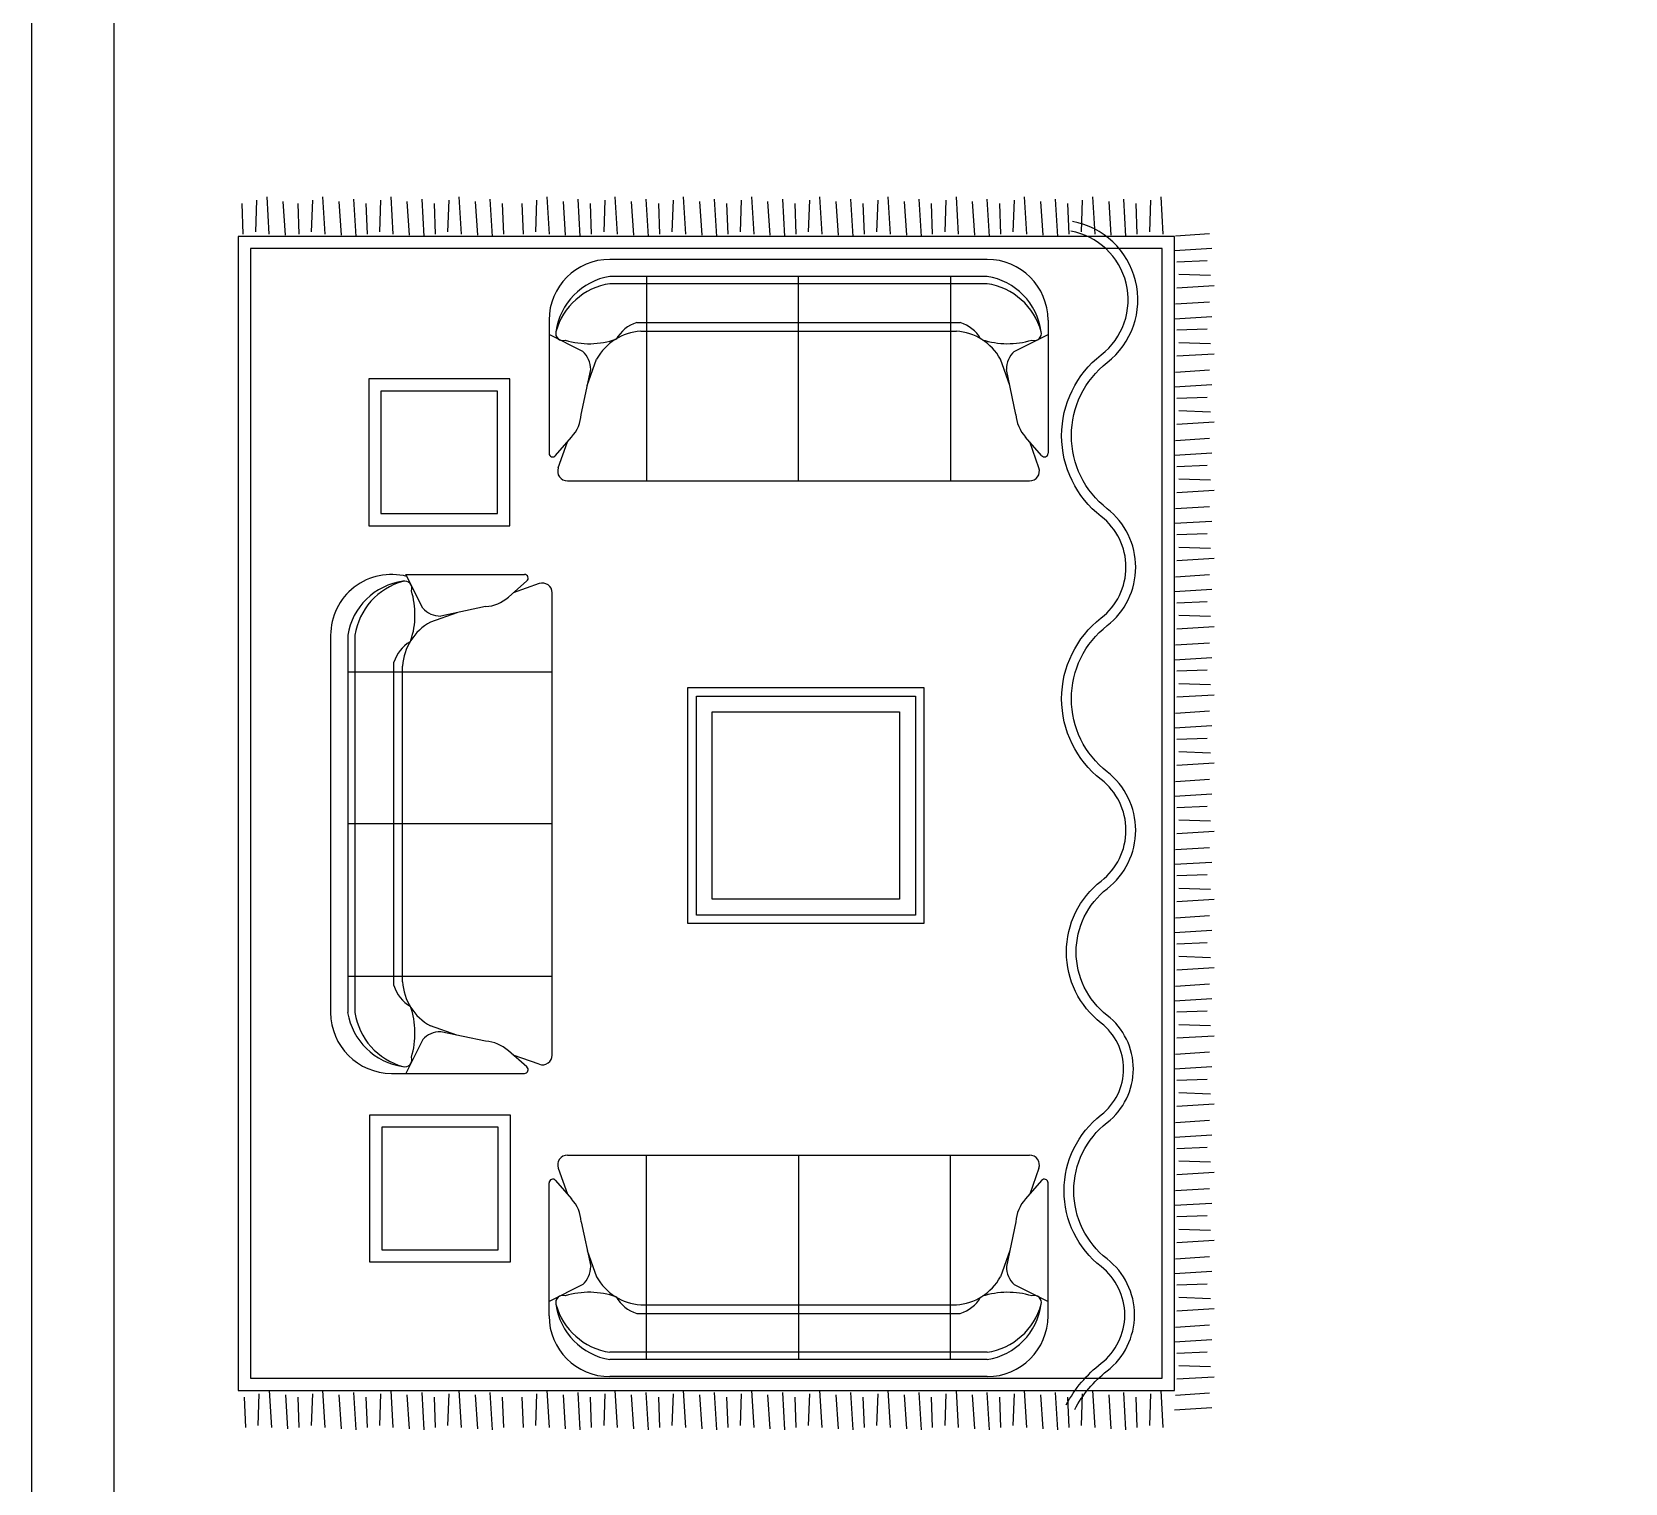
# Model space of a CAD drawing. Header units: inches. Extents: x 2.2 to 44.7, y 13.7 to 38.5.
# Drawn here: x 23.67 to 30.22, y 24.26 to 30.22 of the extents above; entities that cross this region are included whole.
import ezdxf

# ---------------------------------------------------------------- set-up
doc = ezdxf.new("R2010")
doc.units = ezdxf.units.IN
doc.header["$MEASUREMENT"] = 0
for name, color, linetype in [('02', 2, 'Continuous'), ('4', 4, 'Continuous'), ('kadrbm', 4, 'Continuous')]:
    doc.layers.add(name, color=color, linetype=linetype)

# ---------------------------------------------------------------- blocks, each defined once
blk = doc.blocks.new('kadrbm')
at = {"layer": 'kadrbm', "color": 4}
blk.add_lwpolyline([(0, 0), (0, 24.7972), (21, 24.7972), (21, 0), (0, 0)], close=True, dxfattribs=at)
blk.add_lwpolyline([(20.6631, 0.3257), (20.6631, 24.4603), (0.3369, 24.4603), (0.3369, 0.3257), (20.6631, 0.3257)], dxfattribs=at)

msp = doc.modelspace()

# ---------------------------------------------------------------- linework, layer by layer
at = {"layer": '02'}
for p, q in [((24.5907, 29.4009), (24.5954, 29.5309)), ((24.6464, 29.3916), (24.6371, 29.5449)), ((24.7131, 29.387), (24.7038, 29.5263)), ((24.8201, 29.4009), (24.8247, 29.5309)), ((24.8758, 29.3916), (24.8665, 29.5449)), ((24.9425, 29.387), (24.9332, 29.5263)), ((25.0029, 29.3823), (24.9936, 29.5356)), ((25.1003, 29.4009), (25.105, 29.5309)), ((25.156, 29.3916), (25.1468, 29.5449)), ((25.2228, 29.387), (25.2135, 29.5263)), ((25.2831, 29.3823), (25.2738, 29.5356)), ((25.3806, 29.4009), (25.3852, 29.5309)), ((25.4363, 29.3916), (25.427, 29.5449)), ((25.503, 29.387), (25.4937, 29.5263)), ((25.5633, 29.3823), (25.554, 29.5356)), ((25.7415, 29.4009), (25.7461, 29.5309)), ((25.7972, 29.3916), (25.7879, 29.5449)), ((25.8639, 29.387), (25.8546, 29.5263)), ((25.9242, 29.3823), (25.915, 29.5356)), ((26.0217, 29.4009), (26.0264, 29.5309)), ((26.0774, 29.3916), (26.0681, 29.5449)), ((26.1441, 29.387), (26.1348, 29.5263)), ((26.2045, 29.3823), (26.1952, 29.5356)), ((26.3019, 29.4009), (26.3066, 29.5309)), ((26.3576, 29.3916), (26.3484, 29.5449)), ((26.4244, 29.387), (26.4151, 29.5263)), ((26.4847, 29.3823), (26.4754, 29.5356)), ((26.5822, 29.4009), (26.5868, 29.5309)), ((26.6379, 29.3916), (26.6286, 29.5449)), ((26.7046, 29.387), (26.6953, 29.5263)), ((26.7649, 29.3823), (26.7556, 29.5356)), ((26.8624, 29.4009), (26.867, 29.5309)), ((26.9181, 29.3916), (26.9088, 29.5449)), ((26.9848, 29.387), (26.9755, 29.5263)), ((27.0452, 29.3823), (27.0359, 29.5356)), ((27.1426, 29.4009), (27.1473, 29.5309)), ((27.1983, 29.3916), (27.189, 29.5449)), ((27.2651, 29.387), (27.2558, 29.5263)), ((27.3254, 29.3823), (27.3161, 29.5356)), ((27.4229, 29.4009), (27.4275, 29.5309)), ((27.4786, 29.3916), (27.4693, 29.5449)), ((27.5453, 29.387), (27.536, 29.5263)), ((27.6056, 29.3823), (27.5963, 29.5356)), ((27.7031, 29.4009), (27.7077, 29.5309)), ((27.7588, 29.3916), (27.7495, 29.5449)), ((27.8255, 29.387), (27.8162, 29.5263)), ((27.8859, 29.3823), (27.8766, 29.5356)), ((27.9833, 29.4009), (27.988, 29.5309)), ((28.039, 29.3916), (28.0297, 29.5449)), ((28.1057, 29.387), (28.0965, 29.5263)), ((28.1661, 29.3823), (28.1568, 29.5356)), ((28.2636, 29.4009), (28.2682, 29.5309)), ((28.3193, 29.3916), (28.31, 29.5449)), ((24.5397, 29.3916), (24.535, 29.517)), ((24.769, 29.3916), (24.7644, 29.517)), ((25.0493, 29.3916), (25.0446, 29.517)), ((25.3295, 29.3916), (25.3249, 29.517)), ((25.6097, 29.3916), (25.6051, 29.517)), ((25.6904, 29.3916), (25.6858, 29.517)), ((25.9707, 29.3916), (25.966, 29.517)), ((26.2509, 29.3916), (26.2462, 29.517)), ((26.5311, 29.3916), (26.5265, 29.517)), ((26.8113, 29.3916), (26.8067, 29.517)), ((27.0916, 29.3916), (27.0869, 29.517)), ((27.3718, 29.3916), (27.3672, 29.517)), ((27.652, 29.3916), (27.6474, 29.517)), ((27.9323, 29.3916), (27.9276, 29.517)), ((28.2125, 29.3916), (28.2079, 29.517)), ((28.37, 29.3848), (28.5093, 29.3941)), ((28.3653, 29.3244), (28.5186, 29.3337)), ((27.5958, 29.2879), (26.0458, 29.2879)), ((28.3746, 29.278), (28.5, 29.2827)), ((27.5958, 29.2179), (26.0458, 29.2179)), ((26.1958, 29.2179), (26.1958, 28.3779)), ((26.8208, 28.3779), (26.8208, 29.2179)), ((27.4458, 29.2179), (27.4458, 28.3779)), ((28.3839, 29.227), (28.514, 29.2223)), ((27.5958, 29.1879), (26.0458, 29.1879)), ((28.3746, 29.1713), (28.5279, 29.1805)), ((28.37, 29.1045), (28.5093, 29.1138)), ((25.7958, 29.0379), (25.7958, 28.4913)), ((26.1566, 29.0279), (27.485, 29.0279)), ((27.8458, 29.0379), (27.8458, 28.4913)), ((28.3653, 29.0442), (28.5186, 29.0535)), ((28.3746, 28.9978), (28.5, 29.0024)), ((25.9345, 28.9095), (25.7958, 28.9791)), ((25.7958, 28.9779), (25.7967, 28.9779)), ((26.1724, 28.9927), (27.4692, 28.9927)), ((27.7071, 28.9095), (27.8458, 28.9791)), ((28.3839, 28.9467), (28.514, 28.9421)), ((25.953, 28.7693), (25.9913, 28.8779)), ((27.6886, 28.7693), (27.6502, 28.8779)), ((28.3746, 28.891), (28.5279, 28.9003)), ((25.9281, 28.6511), (25.9669, 28.8358)), ((27.7134, 28.6511), (27.6746, 28.8358)), ((28.37, 28.8243), (28.5093, 28.8336)), ((28.3653, 28.764), (28.5186, 28.7733)), ((28.3746, 28.7176), (28.5, 28.7222)), ((28.3746, 28.6108), (28.5279, 28.6201)), ((28.3839, 28.6665), (28.514, 28.6619)), ((25.8225, 28.482), (25.8887, 28.5578)), ((27.819, 28.482), (27.7529, 28.5578)), ((28.37, 28.5441), (28.5093, 28.5534)), ((25.8334, 28.4312), (25.871, 28.5375)), ((27.8081, 28.4312), (27.7706, 28.5375)), ((28.3653, 28.4837), (28.5186, 28.493)), ((28.3746, 28.4373), (28.5, 28.442)), ((25.8711, 28.3779), (27.7704, 28.3779)), ((28.3839, 28.3863), (28.514, 28.3816)), ((28.3746, 28.3306), (28.5279, 28.3399)), ((28.37, 28.2639), (28.5093, 28.2731)), ((28.3653, 28.2035), (28.5186, 28.2128)), ((28.3746, 28.1571), (28.5, 28.1617)), ((28.3839, 28.106), (28.514, 28.1014)), ((28.3746, 28.0503), (28.5279, 28.0596)), ((25.2072, 27.9932), (25.695, 27.9932)), ((25.2768, 27.8545), (25.2072, 27.9932)), ((25.7043, 27.9665), (25.6286, 27.9003)), ((25.7551, 27.9556), (25.6488, 27.918)), ((28.37, 27.9836), (28.5093, 27.9929)), ((25.8084, 26.0186), (25.8084, 27.9179)), ((28.3653, 27.9233), (28.5186, 27.9326)), ((25.417, 27.8361), (25.3084, 27.7977)), ((25.5352, 27.8609), (25.3505, 27.8221)), ((28.3746, 27.8769), (28.5, 27.8815)), ((28.3839, 27.8258), (28.514, 27.8212)), ((28.3746, 27.7701), (28.5279, 27.7794)), ((24.8984, 27.7432), (24.8984, 26.1932)), ((24.9684, 27.7432), (24.9684, 26.1932)), ((24.9984, 27.7432), (24.9984, 26.1932)), ((28.37, 27.7034), (28.5093, 27.7127)), ((25.1584, 26.3041), (25.1584, 27.6324)), ((28.3653, 27.643), (28.5186, 27.6523)), ((24.9684, 27.5932), (25.8084, 27.5932)), ((25.1936, 26.3199), (25.1936, 27.6166)), ((28.3746, 27.5966), (28.5, 27.6013)), ((28.3746, 27.4899), (28.5279, 27.4992)), ((28.3839, 27.5456), (28.514, 27.5409)), ((28.37, 27.4232), (28.5093, 27.4324)), ((28.3653, 27.3628), (28.5186, 27.3721)), ((28.3746, 27.3164), (28.5, 27.321)), ((28.3839, 27.2653), (28.514, 27.2607)), ((28.3746, 27.2097), (28.5279, 27.2189)), ((28.37, 27.1429), (28.5093, 27.1522)), ((28.3653, 27.0826), (28.5186, 27.0919)), ((28.3746, 27.0362), (28.5, 27.0408)), ((28.3839, 26.9851), (28.514, 26.9805)), ((25.8084, 26.9682), (24.9684, 26.9682)), ((28.3746, 26.9294), (28.5279, 26.9387)), ((28.37, 26.8627), (28.5093, 26.872)), ((28.3653, 26.8024), (28.5186, 26.8116)), ((28.3746, 26.7559), (28.5, 26.7606)), ((28.3746, 26.6492), (28.5279, 26.6585)), ((28.3839, 26.7049), (28.514, 26.7002)), ((28.37, 26.5825), (28.5093, 26.5918)), ((28.3653, 26.5221), (28.5186, 26.5314)), ((28.3746, 26.4757), (28.5, 26.4804)), ((28.3839, 26.4247), (28.514, 26.42)), ((24.9684, 26.3432), (25.8084, 26.3432)), ((28.3746, 26.369), (28.5279, 26.3782)), ((28.3653, 26.2419), (28.5186, 26.2512)), ((28.37, 26.3022), (28.5093, 26.3115)), ((28.3746, 26.1955), (28.5, 26.2001)), ((25.417, 26.1004), (25.3084, 26.1388)), ((28.3839, 26.1444), (28.514, 26.1398)), ((25.2768, 26.0819), (25.2072, 25.9432)), ((25.5352, 26.0756), (25.3505, 26.1144)), ((28.3746, 26.0887), (28.5279, 26.098)), ((25.7043, 25.97), (25.6286, 26.0362)), ((25.7551, 25.9809), (25.6488, 26.0185)), ((28.37, 26.022), (28.5093, 26.0313)), ((25.1484, 25.9432), (25.695, 25.9432)), ((25.2084, 25.9432), (25.2084, 25.9441)), ((28.3653, 25.9617), (28.5186, 25.971)), ((28.3746, 25.9153), (28.5, 25.9199)), ((28.3839, 25.8642), (28.514, 25.8596)), ((28.3746, 25.8085), (28.5279, 25.8178)), ((28.37, 25.7418), (28.5093, 25.7511)), ((28.3653, 25.6814), (28.5186, 25.6907)), ((25.8711, 25.6072), (27.7704, 25.6072)), ((26.1958, 24.7672), (26.1958, 25.6072)), ((26.8208, 25.6072), (26.8208, 24.7672)), ((27.4458, 24.7672), (27.4458, 25.6072)), ((28.3746, 25.635), (28.5, 25.6397)), ((25.8334, 25.5538), (25.871, 25.4476)), ((27.8081, 25.5538), (27.7706, 25.4476)), ((28.3746, 25.5283), (28.5279, 25.5376)), ((28.3839, 25.584), (28.514, 25.5793)), ((25.7958, 24.9472), (25.7958, 25.4937)), ((25.8225, 25.5031), (25.8887, 25.4273)), ((27.819, 25.5031), (27.7529, 25.4273)), ((27.8458, 24.9472), (27.8458, 25.4937)), ((28.37, 25.4615), (28.5093, 25.4708)), ((28.3653, 25.4012), (28.5186, 25.4105)), ((25.9281, 25.3339), (25.9669, 25.1493)), ((27.7134, 25.3339), (27.6746, 25.1493)), ((28.3746, 25.3548), (28.5, 25.3594)), ((28.3839, 25.3037), (28.514, 25.2991)), ((25.953, 25.2157), (25.9913, 25.1072)), ((27.6886, 25.2157), (27.6502, 25.1072)), ((28.3746, 25.248), (28.5279, 25.2573)), ((28.37, 25.1813), (28.5093, 25.1906)), ((25.9345, 25.0755), (25.7958, 25.006)), ((27.7071, 25.0755), (27.8458, 25.006)), ((28.3653, 25.121), (28.5186, 25.1303)), ((28.3746, 25.0746), (28.5, 25.0792)), ((25.7958, 25.0072), (25.7967, 25.0072)), ((28.3839, 25.0235), (28.514, 25.0189)), ((26.1566, 24.9572), (27.485, 24.9572)), ((26.1724, 24.9924), (27.4692, 24.9924)), ((28.3746, 24.9678), (28.5279, 24.9771)), ((28.37, 24.9011), (28.5093, 24.9104)), ((28.3653, 24.8407), (28.5186, 24.85)), ((27.5958, 24.7972), (26.0458, 24.7972)), ((27.5958, 24.7672), (26.0458, 24.7672)), ((28.3746, 24.7943), (28.5, 24.799)), ((27.5958, 24.6972), (26.0458, 24.6972)), ((28.3746, 24.6876), (28.5279, 24.6969)), ((28.3839, 24.7433), (28.514, 24.7386)), ((24.5495, 24.4876), (24.5448, 24.613)), ((24.6005, 24.4969), (24.6052, 24.6269)), ((24.6562, 24.4876), (24.647, 24.6409)), ((24.723, 24.4829), (24.7137, 24.6223)), ((24.769, 24.4876), (24.7644, 24.613)), ((24.8201, 24.4969), (24.8247, 24.6269)), ((24.8758, 24.4876), (24.8665, 24.6409)), ((24.9425, 24.4829), (24.9332, 24.6223)), ((25.0029, 24.4783), (24.9936, 24.6316)), ((25.0493, 24.4876), (25.0446, 24.613)), ((25.1003, 24.4969), (25.105, 24.6269)), ((25.156, 24.4876), (25.1468, 24.6409)), ((25.2228, 24.4829), (25.2135, 24.6223)), ((25.2831, 24.4783), (25.2738, 24.6316)), ((25.3295, 24.4876), (25.3249, 24.613)), ((25.3806, 24.4969), (25.3852, 24.6269)), ((25.4363, 24.4876), (25.427, 24.6409)), ((25.503, 24.4829), (25.4937, 24.6223)), ((25.5633, 24.4783), (25.554, 24.6316)), ((25.6097, 24.4876), (25.6051, 24.613)), ((25.6904, 24.4876), (25.6858, 24.613)), ((25.7415, 24.4969), (25.7461, 24.6269)), ((25.7972, 24.4876), (25.7879, 24.6409)), ((25.8639, 24.4829), (25.8546, 24.6223)), ((25.9242, 24.4783), (25.915, 24.6316)), ((25.9707, 24.4876), (25.966, 24.613)), ((26.0217, 24.4969), (26.0264, 24.6269)), ((26.0774, 24.4876), (26.0681, 24.6409)), ((26.1441, 24.4829), (26.1348, 24.6223)), ((26.2045, 24.4783), (26.1952, 24.6316)), ((26.2509, 24.4876), (26.2462, 24.613)), ((26.3019, 24.4969), (26.3066, 24.6269)), ((26.3576, 24.4876), (26.3484, 24.6409)), ((26.4244, 24.4829), (26.4151, 24.6223)), ((26.4847, 24.4783), (26.4754, 24.6316)), ((26.5311, 24.4876), (26.5265, 24.613)), ((26.5822, 24.4969), (26.5868, 24.6269)), ((26.6379, 24.4876), (26.6286, 24.6409)), ((26.7046, 24.4829), (26.6953, 24.6223)), ((26.7649, 24.4783), (26.7556, 24.6316)), ((26.8113, 24.4876), (26.8067, 24.613)), ((26.8624, 24.4969), (26.867, 24.6269)), ((26.9181, 24.4876), (26.9088, 24.6409)), ((26.9848, 24.4829), (26.9755, 24.6223)), ((27.0452, 24.4783), (27.0359, 24.6316)), ((27.0916, 24.4876), (27.0869, 24.613)), ((27.1426, 24.4969), (27.1473, 24.6269)), ((27.1983, 24.4876), (27.189, 24.6409)), ((27.2651, 24.4829), (27.2558, 24.6223)), ((27.3254, 24.4783), (27.3161, 24.6316)), ((27.3718, 24.4876), (27.3672, 24.613)), ((27.4229, 24.4969), (27.4275, 24.6269)), ((27.4786, 24.4876), (27.4693, 24.6409)), ((27.5453, 24.4829), (27.536, 24.6223)), ((27.6056, 24.4783), (27.5963, 24.6316)), ((27.652, 24.4876), (27.6474, 24.613)), ((27.7031, 24.4969), (27.7077, 24.6269)), ((27.7588, 24.4876), (27.7495, 24.6409)), ((27.8255, 24.4829), (27.8162, 24.6223)), ((27.8859, 24.4783), (27.8766, 24.6316)), ((27.9323, 24.4876), (27.9276, 24.613)), ((27.9833, 24.4969), (27.988, 24.6269)), ((28.039, 24.4876), (28.0297, 24.6409)), ((28.1057, 24.4829), (28.0965, 24.6223)), ((28.1661, 24.4783), (28.1568, 24.6316)), ((28.2125, 24.4876), (28.2079, 24.613)), ((28.2636, 24.4969), (28.2682, 24.6269)), ((28.3193, 24.4876), (28.31, 24.6409)), ((28.37, 24.6209), (28.5093, 24.6301)), ((28.3653, 24.5605), (28.5186, 24.5698))]:
    msp.add_line(p, q, dxfattribs=at)
for points in [[(27.9204, 24.581, -0.10563), (28.0641, 24.7519, 0.488972), (28.0641, 25.1492, -0.488972), (28.0641, 25.7728, 0.488972), (28.0641, 26.15, -0.488972), (28.0641, 26.7336, 0.488972), (28.0641, 27.1508, -0.488972), (28.0641, 27.8144, 0.488972), (28.0641, 28.2317, -0.488972), (28.0641, 28.8953, 0.647966), (27.9395, 29.404, 0.647966)], [(27.9557, 24.5622, -0.10563), (28.0887, 24.7204, 0.488972), (28.0887, 25.1807, -0.488972), (28.0887, 25.7412, 0.488972), (28.0887, 26.1816, -0.488972), (28.0887, 26.702, 0.488972), (28.0887, 27.1824, -0.488972), (28.0887, 27.7829, 0.488972), (28.0887, 28.2633, -0.488972), (28.0887, 28.8638, 0.647966), (27.9466, 29.4434)]]:
    msp.add_lwpolyline(points, format="xyb", dxfattribs=at)
for points in [[(25.0552, 28.7967), (25.0552, 28.1931), (25.6344, 28.1931), (25.6344, 28.7967)], [(25.1052, 28.7467), (25.1052, 28.2431), (25.5844, 28.2431), (25.5844, 28.7467)], [(26.3661, 27.5285), (27.3361, 27.5285), (27.3361, 26.5585), (26.3661, 26.5585)], [(27.3011, 27.4935), (27.3011, 26.5935), (26.4011, 26.5935), (26.4011, 27.4935)], [(26.4011, 27.4935), (27.3011, 27.4935), (27.3011, 26.5935), (26.4011, 26.5935)], [(26.4661, 27.4285), (27.2361, 27.4285), (27.2361, 26.6585), (26.4661, 26.6585)], [(25.0582, 25.7721), (25.0582, 25.1685), (25.6374, 25.1685), (25.6374, 25.7721)], [(25.1082, 25.7221), (25.1082, 25.2185), (25.5874, 25.2185), (25.5874, 25.7221)]]:
    msp.add_lwpolyline(points, close=True, dxfattribs=at)
msp.add_lwpolyline([(27.3011, 27.4935), (27.3011, 26.5935), (26.4011, 26.5935)], dxfattribs=at)
for centre, radius, start, end in [((26.0458, 29.0379), 0.25, 90, 180), ((27.5958, 29.0379), 0.25, 0, 90), ((26.0897, 28.9532), 0.2684, 99.4241, 171.96088), ((27.5532, 28.9545), 0.2669, 7.75576, 80.81906), ((26.0868, 28.9185), 0.2725, 98.65422, 164.62907), ((27.5548, 28.9185), 0.2725, 15.37093, 81.34578), ((26.1997, 28.8864), 0.1479, 106.94733, 150.35224), ((27.4418, 28.8864), 0.1479, 30.64792, 73.05267), ((25.852, 28.9831), 0.029, 164.73787, 291.29044), ((25.9614, 29.2826), 0.3412, 253.15049, 288.77083), ((26.1863, 28.7707), 0.2225, 93.56945, 151.17686), ((27.4553, 28.7707), 0.2225, 28.82314, 86.43055), ((27.6802, 29.2826), 0.3412, 252.11232, 286.84951), ((27.7896, 28.9831), 0.029, 248.70956, 15.26213), ((25.8669, 28.8358), 0.1, 0, 47.49356), ((27.7746, 28.8358), 0.1, 132.50644, 180), ((25.7712, 28.6624), 0.1573, 318.30606, 355.88684), ((27.8704, 28.6624), 0.1573, 184.11316, 221.69394), ((25.8108, 28.4913), 0.015, 180, 321.50098), ((27.8308, 28.4913), 0.015, 218.49902, 0), ((25.8711, 28.4179), 0.04, 160.52863, 270), ((27.7704, 28.4179), 0.04, 270, 19.47137), ((25.1484, 27.7432), 0.25, 75.43798, 180), ((25.2319, 27.7007), 0.2669, 97.75576, 170.81906), ((25.2678, 27.7022), 0.2725, 105.37093, 171.34578), ((25.2032, 27.9371), 0.029, 338.70956, 105.26213), ((25.695, 27.9782), 0.015, 308.49902, 90), ((25.7684, 27.9179), 0.04, 0, 109.47137), ((24.9037, 27.8276), 0.3412, 342.11233, 16.84951), ((25.5239, 28.0178), 0.1573, 274.11316, 311.69393), ((25.3505, 27.9221), 0.1, 222.50644, 270), ((25.4157, 27.6028), 0.2225, 118.82314, 176.43055), ((25.2999, 27.5893), 0.1479, 120.64792, 163.05268), ((25.4157, 26.3337), 0.2225, 183.56945, 241.17686), ((25.2999, 26.3472), 0.1479, 196.94732, 240.35224), ((25.1484, 26.1932), 0.25, 180, 270), ((25.2331, 26.2372), 0.2684, 189.4241, 261.96088), ((25.2678, 26.2342), 0.2725, 188.65422, 254.62907), ((24.9037, 26.1088), 0.3412, 343.15049, 18.77083), ((25.3505, 26.0144), 0.1, 90, 137.49356), ((25.5239, 25.9187), 0.1573, 48.30607, 85.88684), ((25.2032, 25.9994), 0.029, 254.73787, 21.29044), ((25.7684, 26.0186), 0.04, 250.52863, 0), ((25.695, 25.9582), 0.015, 270, 51.50098), ((25.8711, 25.5672), 0.04, 90, 199.47137), ((27.7704, 25.5672), 0.04, 340.52863, 90), ((25.8108, 25.4937), 0.015, 38.49902, 180), ((27.8308, 25.4937), 0.015, 0, 141.50098), ((25.7712, 25.3226), 0.1573, 4.11316, 41.69394), ((27.8704, 25.3226), 0.1573, 138.30606, 175.88684), ((25.8669, 25.1493), 0.1, 312.50644, 0), ((27.7746, 25.1493), 0.1, 180, 227.49356), ((26.1863, 25.2144), 0.2225, 208.82314, 266.43055), ((27.4553, 25.2144), 0.2225, 273.56945, 331.17686), ((25.852, 25.002), 0.029, 68.70956, 195.26213), ((25.9614, 24.7025), 0.3412, 71.22917, 106.84951), ((26.1997, 25.0986), 0.1479, 209.64776, 253.05267), ((27.4418, 25.0986), 0.1479, 286.94733, 329.35208), ((27.6802, 24.7025), 0.3412, 73.15049, 107.88768), ((27.7896, 25.002), 0.029, 344.73787, 111.29044), ((26.0458, 24.9472), 0.25, 180, 270), ((26.0897, 25.0319), 0.2684, 188.03912, 260.5759), ((26.0868, 25.0666), 0.2725, 195.37093, 261.34578), ((27.5532, 25.0306), 0.2669, 279.18094, 352.24424), ((27.5548, 25.0666), 0.2725, 278.65422, 344.62907), ((27.5958, 24.9472), 0.25, 270, 0)]:
    msp.add_arc(centre, radius, start, end, dxfattribs=at)
at = {"layer": '4'}
for points in [[(28.3653, 29.3823), (24.5186, 29.3823), (24.5186, 24.6409), (28.3653, 24.6409)], [(28.3153, 29.3323), (24.5686, 29.3323), (24.5686, 24.6909), (28.3153, 24.6909)]]:
    msp.add_lwpolyline(points, close=True, dxfattribs=at)

# ---------------------------------------------------------------- block references
at = {"layer": 'kadrbm'}
msp.add_blockref('kadrbm', (23.6709, 13.6973), dxfattribs=at)

doc.saveas('drawing.dxf')
